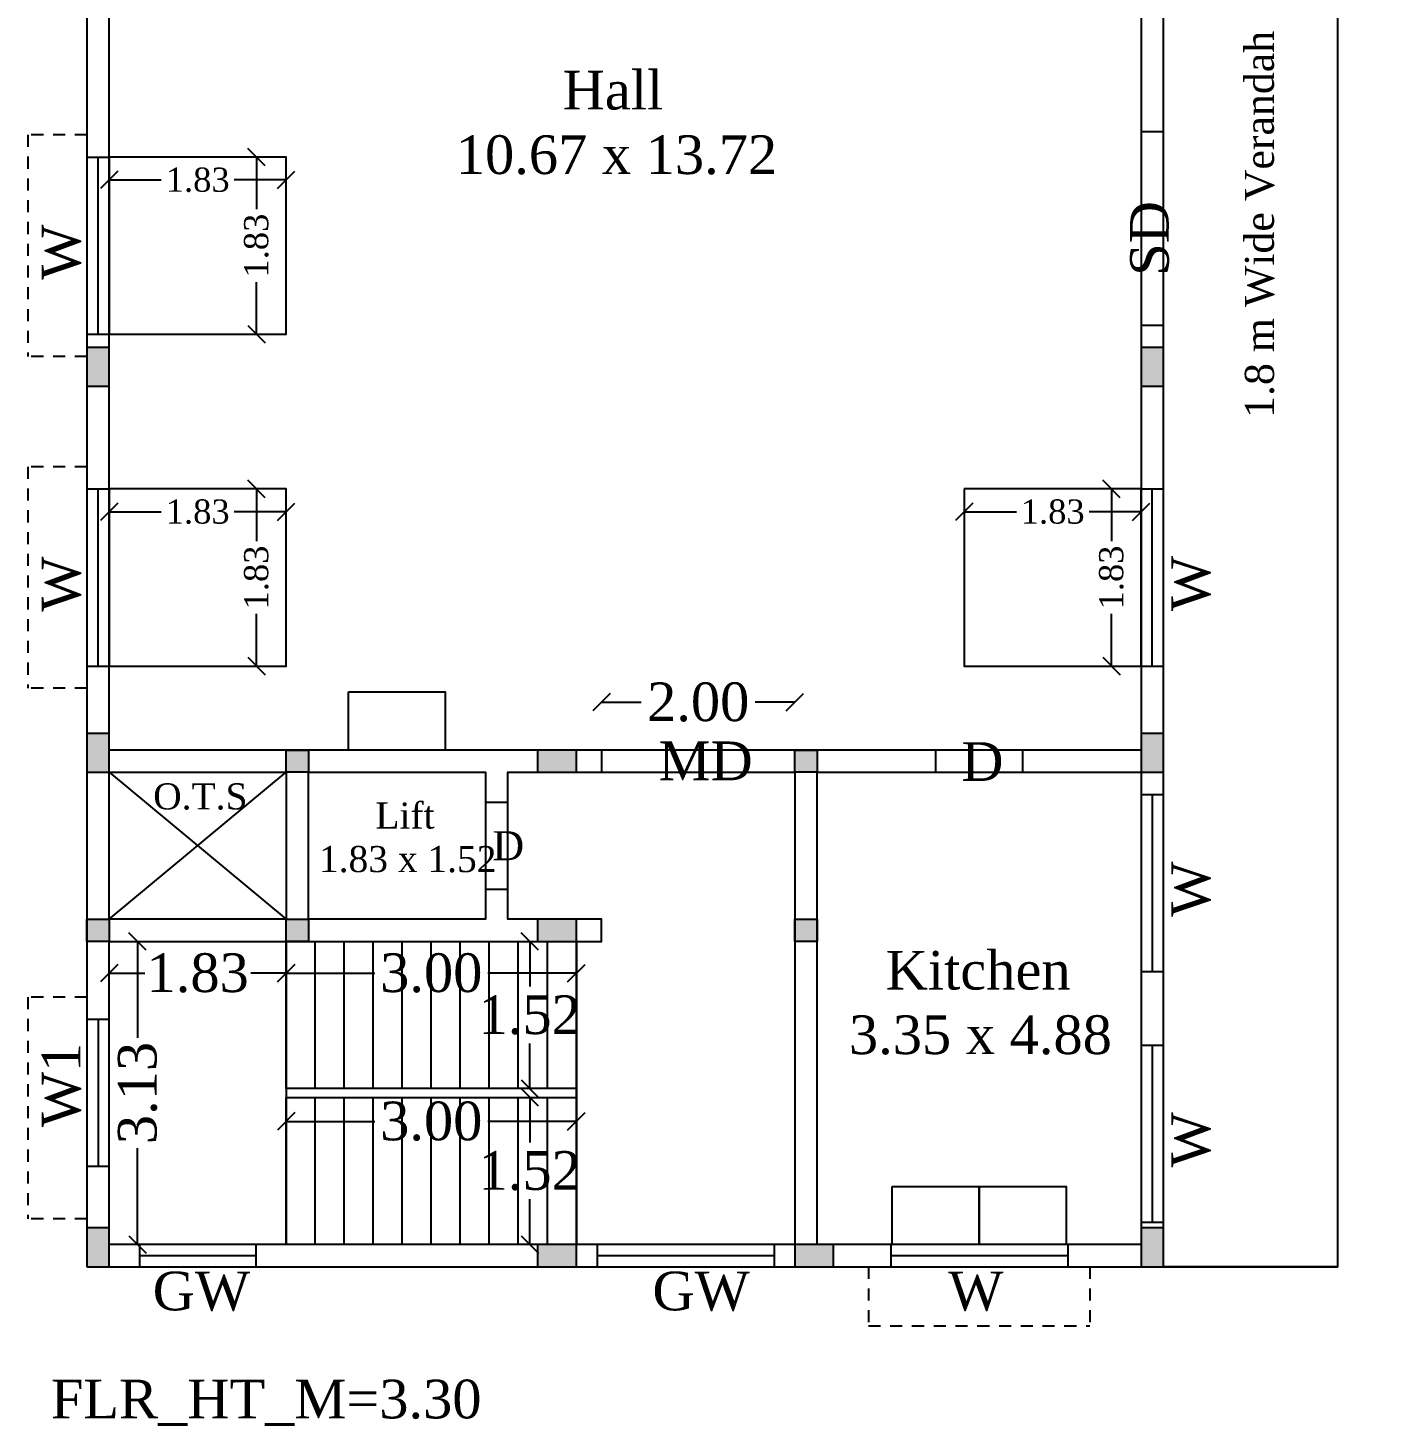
# Model space of a CAD drawing. Header units: metres. Extents: x 38 to 170, y 24 to 96.
# Drawn here: x 64.6 to 78.76, y 43.77 to 58.22 of the extents above; entities that cross this region are included whole.
import ezdxf

# ---------------------------------------------------------------- set-up
doc = ezdxf.new("R2010")
doc.units = ezdxf.units.M
doc.header["$MEASUREMENT"] = 0
doc.linetypes.add('HIDDEN2', pattern=[0.1875, 0.125, -0.0625])
for name, color, linetype in [('BLK_1_FLR_1_BLT_UP_AREA', 13, 'Continuous'), ('BLK_1_FLR_1_DA_LIFT', 30, 'Continuous'), ('BLK_1_FLR_1_DRINKING_WATER', 7, 'Continuous'), ('BLK_1_FLR_1_EXIT_WIDTH_DOOR', 2, 'Continuous'), ('BLK_1_FLR_1_KITCHEN', 1, 'Continuous'), ('BLK_1_FLR_1_REGULAR_ROOM_1', 1, 'Continuous'), ('BLK_1_FLR_1_ROOM_1_LIGHT_VENTILATION_1', 232, 'Continuous'), ('BLK_1_FLR_1_STAIR_1', 1, 'Continuous'), ('BLK_1_FLR_1_STAIR_1_FLIGHT_3', 7, 'Continuous'), ('BLK_1_FLR_1_STAIR_1_FLIGHT_4', 7, 'Continuous'), ('BLK_1_FLR_1_STAIR_1_LANDING_2', 7, 'Continuous'), ('BLK_1_FLR_1_VERANDAH', 5, 'Continuous'), ('BLK_1_FLR_1_WASH', 55, 'Continuous'), ('COLUMN', 7, 'Continuous'), ('UTILITY', 7, 'Continuous')]:
    doc.layers.add(name, color=color, linetype=linetype)
doc.styles.get("Standard").update_dxf_attribs({"font": 'times.ttf'})
doc.dimstyles.get("Standard").update_dxf_attribs({"dimtxt": 0.4, "dimasz": 0.18, "dimexe": 0.18, "dimexo": 0.0625, "dimgap": 0.09, "dimtad": 0, "dimtih": 1, "dimtoh": 1, "dimzin": 0, "dimdsep": 46, "dimtxsty": 'Standard', "dimblk": 'OBLIQUE', "dimcen": 0.09, "dimse1": 1, "dimse2": 1, "dimadec": 0, "dimazin": 0, "dimtfac": 1, "dimtix": 1, "dimtofl": 0, "dimtmove": 0, "dimatfit": 0, "dimfxl": 0, "dimtolj": 1, "dimtzin": 0, "dimarcsym": 0})

# ---------------------------------------------------------------- blocks, each defined once
blk = doc.blocks.new('_Oblique')
at = {"color": 0, "linetype": 'ByBlock', "lineweight": -2}
blk.add_line((-0.5, -0.5), (0.5, 0.5), dxfattribs=at)
blk = doc.blocks.new('*D47')
at = {"layer": 'BLK_1_FLR_1_STAIR_1_LANDING_2', "color": 0, "lineweight": -2}
for p, q in [((65.435, 48.454), (65.802, 48.454)), ((67.265, 48.454), (66.898, 48.454))]:
    blk.add_line(p, q, dxfattribs=at)
at = {"layer": 'Defpoints', "color": 0}
for p in [(65.435, 48.78), (67.265, 48.78), (67.265, 48.454)]:
    blk.add_point(p, dxfattribs=at)
at = {"layer": 'BLK_1_FLR_1_STAIR_1_LANDING_2', "color": 0, "lineweight": -2, "xscale": 0.18, "yscale": 0.18, "zscale": 0.18, "rotation": 180}
blk.add_blockref('_Oblique', (65.435, 48.454), dxfattribs=at)
at = {"layer": 'BLK_1_FLR_1_STAIR_1_LANDING_2', "color": 0, "lineweight": -2, "xscale": 0.18, "yscale": 0.18, "zscale": 0.18}
blk.add_blockref('_Oblique', (67.265, 48.454), dxfattribs=at)
at = {"layer": 'BLK_1_FLR_1_STAIR_1_LANDING_2', "color": 0, "insert": (66.35, 48.454), "char_height": 0.4, "attachment_point": 5}
blk.add_mtext('\\A1;1.83', dxfattribs=at)
blk = doc.blocks.new('*D48')
at = {"layer": 'BLK_1_FLR_1_STAIR_1_LANDING_2', "color": 0, "lineweight": -2}
for p, q in [((65.729, 48.78), (65.729, 47.786)), ((65.729, 45.65), (65.729, 46.645))]:
    blk.add_line(p, q, dxfattribs=at)
at = {"layer": 'Defpoints', "color": 0}
for p in [(65.435, 48.78), (65.729, 48.78), (65.435, 45.65)]:
    blk.add_point(p, dxfattribs=at)
at = {"layer": 'BLK_1_FLR_1_STAIR_1_LANDING_2', "color": 0, "lineweight": -2, "xscale": 0.18, "yscale": 0.18, "zscale": 0.18}
for p, rotation in [((65.729, 48.78), 90), ((65.729, 45.65), 270)]:
    blk.add_blockref('_Oblique', p, dxfattribs=dict(at, rotation=rotation))
at = {"layer": 'BLK_1_FLR_1_STAIR_1_LANDING_2', "color": 0, "insert": (65.729, 47.215), "char_height": 0.4, "attachment_point": 5, "rotation": 90}
blk.add_mtext('\\A1;3.13', dxfattribs=at)
blk = doc.blocks.new('*D49')
at = {"layer": 'BLK_1_FLR_1_STAIR_1_FLIGHT_3', "color": 0, "lineweight": -2}
for p, q in [((67.265, 48.454), (68.181, 48.454)), ((70.265, 48.454), (69.349, 48.454))]:
    blk.add_line(p, q, dxfattribs=at)
at = {"layer": 'Defpoints', "color": 0}
for p in [(67.265, 48.78), (70.265, 48.78), (70.265, 48.454)]:
    blk.add_point(p, dxfattribs=at)
at = {"layer": 'BLK_1_FLR_1_STAIR_1_FLIGHT_3', "color": 0, "lineweight": -2, "xscale": 0.18, "yscale": 0.18, "zscale": 0.18, "rotation": 180}
blk.add_blockref('_Oblique', (67.265, 48.454), dxfattribs=at)
at = {"layer": 'BLK_1_FLR_1_STAIR_1_FLIGHT_3', "color": 0, "lineweight": -2, "xscale": 0.18, "yscale": 0.18, "zscale": 0.18}
blk.add_blockref('_Oblique', (70.265, 48.454), dxfattribs=at)
at = {"layer": 'BLK_1_FLR_1_STAIR_1_FLIGHT_3', "color": 0, "insert": (68.765, 48.454), "char_height": 0.4, "attachment_point": 5}
blk.add_mtext('\\A1;3.00', dxfattribs=at)
blk = doc.blocks.new('*D50')
at = {"layer": 'BLK_1_FLR_1_STAIR_1_FLIGHT_4', "color": 0, "lineweight": -2}
for p, q in [((67.265, 46.922), (68.181, 46.922)), ((70.265, 46.922), (69.349, 46.922))]:
    blk.add_line(p, q, dxfattribs=at)
at = {"layer": 'Defpoints', "color": 0}
for p in [(67.265, 47.17), (70.265, 47.17), (70.265, 46.922)]:
    blk.add_point(p, dxfattribs=at)
at = {"layer": 'BLK_1_FLR_1_STAIR_1_FLIGHT_4', "color": 0, "lineweight": -2, "xscale": 0.18, "yscale": 0.18, "zscale": 0.18, "rotation": 180}
blk.add_blockref('_Oblique', (67.265, 46.922), dxfattribs=at)
at = {"layer": 'BLK_1_FLR_1_STAIR_1_FLIGHT_4', "color": 0, "lineweight": -2, "xscale": 0.18, "yscale": 0.18, "zscale": 0.18}
blk.add_blockref('_Oblique', (70.265, 46.922), dxfattribs=at)
at = {"layer": 'BLK_1_FLR_1_STAIR_1_FLIGHT_4', "color": 0, "insert": (68.765, 46.922), "char_height": 0.4, "attachment_point": 5}
blk.add_mtext('\\A1;3.00', dxfattribs=at)
blk = doc.blocks.new('*D51')
at = {"layer": 'BLK_1_FLR_1_STAIR_1_FLIGHT_3', "color": 0, "lineweight": -2}
for p, q in [((69.783, 48.78), (69.783, 48.314)), ((69.783, 47.26), (69.783, 47.726))]:
    blk.add_line(p, q, dxfattribs=at)
at = {"layer": 'Defpoints', "color": 0}
for p in [(70.265, 48.78), (69.783, 47.26), (70.265, 47.26)]:
    blk.add_point(p, dxfattribs=at)
at = {"layer": 'BLK_1_FLR_1_STAIR_1_FLIGHT_3', "color": 0, "lineweight": -2, "xscale": 0.18, "yscale": 0.18, "zscale": 0.18}
for p, rotation in [((69.783, 48.78), 90), ((69.783, 47.26), 270)]:
    blk.add_blockref('_Oblique', p, dxfattribs=dict(at, rotation=rotation))
at = {"layer": 'BLK_1_FLR_1_STAIR_1_FLIGHT_3', "color": 0, "insert": (69.783, 48.02), "char_height": 0.4, "attachment_point": 5}
blk.add_mtext('\\A1;1.52', dxfattribs=at)
blk = doc.blocks.new('*D52')
at = {"layer": 'BLK_1_FLR_1_STAIR_1_FLIGHT_4', "color": 0, "lineweight": -2}
for p, q in [((69.783, 47.17), (69.783, 46.704)), ((69.783, 45.65), (69.783, 46.116))]:
    blk.add_line(p, q, dxfattribs=at)
at = {"layer": 'Defpoints', "color": 0}
for p in [(70.265, 47.17), (69.783, 45.65), (70.265, 45.65)]:
    blk.add_point(p, dxfattribs=at)
at = {"layer": 'BLK_1_FLR_1_STAIR_1_FLIGHT_4', "color": 0, "lineweight": -2, "xscale": 0.18, "yscale": 0.18, "zscale": 0.18}
for p, rotation in [((69.783, 47.17), 90), ((69.783, 45.65), 270)]:
    blk.add_blockref('_Oblique', p, dxfattribs=dict(at, rotation=rotation))
at = {"layer": 'BLK_1_FLR_1_STAIR_1_FLIGHT_4', "color": 0, "insert": (69.783, 46.41), "char_height": 0.4, "attachment_point": 5}
blk.add_mtext('\\A1;1.52', dxfattribs=at)
blk = doc.blocks.new('*D80')
at = {"layer": 'BLK_1_FLR_1_ROOM_1_LIGHT_VENTILATION_1', "color": 0, "lineweight": -2}
for p, q in [((65.435, 56.652), (65.974, 56.652)), ((67.265, 56.652), (66.726, 56.652))]:
    blk.add_line(p, q, dxfattribs=at)
at = {"layer": 'Defpoints', "color": 0}
for p in [(65.435, 56.888), (67.265, 56.888), (65.435, 56.652)]:
    blk.add_point(p, dxfattribs=at)
at = {"layer": 'BLK_1_FLR_1_ROOM_1_LIGHT_VENTILATION_1', "color": 0, "lineweight": -2, "xscale": 0.18, "yscale": 0.18, "zscale": 0.18, "rotation": 180}
blk.add_blockref('_Oblique', (65.435, 56.652), dxfattribs=at)
at = {"layer": 'BLK_1_FLR_1_ROOM_1_LIGHT_VENTILATION_1', "color": 0, "lineweight": -2, "xscale": 0.18, "yscale": 0.18, "zscale": 0.18}
blk.add_blockref('_Oblique', (67.265, 56.652), dxfattribs=at)
at = {"layer": 'BLK_1_FLR_1_ROOM_1_LIGHT_VENTILATION_1', "color": 0, "insert": (66.35, 56.652), "char_height": 0.4, "attachment_point": 5}
blk.add_mtext('\\A1;{\\H0.625x;1.83}', dxfattribs=at)
blk = doc.blocks.new('*D81')
at = {"layer": 'BLK_1_FLR_1_ROOM_1_LIGHT_VENTILATION_1', "color": 0, "lineweight": -2}
for p, q in [((66.957, 56.888), (66.957, 56.349)), ((66.957, 55.058), (66.957, 55.597))]:
    blk.add_line(p, q, dxfattribs=at)
at = {"layer": 'Defpoints', "color": 0}
for p in [(66.957, 56.888), (67.265, 56.888), (67.265, 55.058)]:
    blk.add_point(p, dxfattribs=at)
at = {"layer": 'BLK_1_FLR_1_ROOM_1_LIGHT_VENTILATION_1', "color": 0, "lineweight": -2, "xscale": 0.18, "yscale": 0.18, "zscale": 0.18}
for p, rotation in [((66.957, 56.888), 90), ((66.957, 55.058), 270)]:
    blk.add_blockref('_Oblique', p, dxfattribs=dict(at, rotation=rotation))
at = {"layer": 'BLK_1_FLR_1_ROOM_1_LIGHT_VENTILATION_1', "color": 0, "insert": (66.957, 55.973), "char_height": 0.4, "attachment_point": 5, "rotation": 90}
blk.add_mtext('\\A1;{\\H0.625x;1.83}', dxfattribs=at)
blk = doc.blocks.new('*D82')
at = {"layer": 'BLK_1_FLR_1_ROOM_1_LIGHT_VENTILATION_1', "color": 0, "lineweight": -2}
for p, q in [((65.435, 53.222), (65.974, 53.222)), ((67.265, 53.222), (66.726, 53.222))]:
    blk.add_line(p, q, dxfattribs=at)
at = {"layer": 'Defpoints', "color": 0}
for p in [(65.435, 53.458), (67.265, 53.458), (65.435, 53.222)]:
    blk.add_point(p, dxfattribs=at)
at = {"layer": 'BLK_1_FLR_1_ROOM_1_LIGHT_VENTILATION_1', "color": 0, "lineweight": -2, "xscale": 0.18, "yscale": 0.18, "zscale": 0.18, "rotation": 180}
blk.add_blockref('_Oblique', (65.435, 53.222), dxfattribs=at)
at = {"layer": 'BLK_1_FLR_1_ROOM_1_LIGHT_VENTILATION_1', "color": 0, "lineweight": -2, "xscale": 0.18, "yscale": 0.18, "zscale": 0.18}
blk.add_blockref('_Oblique', (67.265, 53.222), dxfattribs=at)
at = {"layer": 'BLK_1_FLR_1_ROOM_1_LIGHT_VENTILATION_1', "color": 0, "insert": (66.35, 53.222), "char_height": 0.4, "attachment_point": 5}
blk.add_mtext('\\A1;{\\H0.625x;1.83}', dxfattribs=at)
blk = doc.blocks.new('*D83')
at = {"layer": 'BLK_1_FLR_1_ROOM_1_LIGHT_VENTILATION_1', "color": 0, "lineweight": -2}
for p, q in [((66.957, 53.458), (66.957, 52.919)), ((66.957, 51.628), (66.957, 52.167))]:
    blk.add_line(p, q, dxfattribs=at)
at = {"layer": 'Defpoints', "color": 0}
for p in [(66.957, 53.458), (67.265, 53.458), (67.265, 51.628)]:
    blk.add_point(p, dxfattribs=at)
at = {"layer": 'BLK_1_FLR_1_ROOM_1_LIGHT_VENTILATION_1', "color": 0, "lineweight": -2, "xscale": 0.18, "yscale": 0.18, "zscale": 0.18}
for p, rotation in [((66.957, 53.458), 90), ((66.957, 51.628), 270)]:
    blk.add_blockref('_Oblique', p, dxfattribs=dict(at, rotation=rotation))
at = {"layer": 'BLK_1_FLR_1_ROOM_1_LIGHT_VENTILATION_1', "color": 0, "insert": (66.957, 52.543), "char_height": 0.4, "attachment_point": 5, "rotation": 90}
blk.add_mtext('\\A1;{\\H0.625x;1.83}', dxfattribs=at)
blk = doc.blocks.new('*D84')
at = {"layer": 'BLK_1_FLR_1_ROOM_1_LIGHT_VENTILATION_1', "color": 0, "lineweight": -2}
for p, q in [((74.275, 53.222), (74.814, 53.222)), ((76.105, 53.222), (75.566, 53.222))]:
    blk.add_line(p, q, dxfattribs=at)
at = {"layer": 'Defpoints', "color": 0}
for p in [(74.275, 53.458), (76.105, 53.458), (74.275, 53.222)]:
    blk.add_point(p, dxfattribs=at)
at = {"layer": 'BLK_1_FLR_1_ROOM_1_LIGHT_VENTILATION_1', "color": 0, "lineweight": -2, "xscale": 0.18, "yscale": 0.18, "zscale": 0.18, "rotation": 180}
blk.add_blockref('_Oblique', (74.275, 53.222), dxfattribs=at)
at = {"layer": 'BLK_1_FLR_1_ROOM_1_LIGHT_VENTILATION_1', "color": 0, "lineweight": -2, "xscale": 0.18, "yscale": 0.18, "zscale": 0.18}
blk.add_blockref('_Oblique', (76.105, 53.222), dxfattribs=at)
at = {"layer": 'BLK_1_FLR_1_ROOM_1_LIGHT_VENTILATION_1', "color": 0, "insert": (75.19, 53.222), "char_height": 0.4, "attachment_point": 5}
blk.add_mtext('\\A1;{\\H0.625x;1.83}', dxfattribs=at)
blk = doc.blocks.new('*D85')
at = {"layer": 'BLK_1_FLR_1_ROOM_1_LIGHT_VENTILATION_1', "color": 0, "lineweight": -2}
for p, q in [((75.797, 53.458), (75.797, 52.919)), ((75.797, 51.628), (75.797, 52.167))]:
    blk.add_line(p, q, dxfattribs=at)
at = {"layer": 'Defpoints', "color": 0}
for p in [(75.797, 53.458), (76.105, 53.458), (76.105, 51.628)]:
    blk.add_point(p, dxfattribs=at)
at = {"layer": 'BLK_1_FLR_1_ROOM_1_LIGHT_VENTILATION_1', "color": 0, "lineweight": -2, "xscale": 0.18, "yscale": 0.18, "zscale": 0.18}
for p, rotation in [((75.797, 53.458), 90), ((75.797, 51.628), 270)]:
    blk.add_blockref('_Oblique', p, dxfattribs=dict(at, rotation=rotation))
at = {"layer": 'BLK_1_FLR_1_ROOM_1_LIGHT_VENTILATION_1', "color": 0, "insert": (75.797, 52.543), "char_height": 0.4, "attachment_point": 5, "rotation": 90}
blk.add_mtext('\\A1;{\\H0.625x;1.83}', dxfattribs=at)
blk = doc.blocks.new('*D125')
at = {"layer": 'BLK_1_FLR_1_EXIT_WIDTH_DOOR', "color": 0, "lineweight": -2}
for p, q in [((70.525, 51.254), (70.935, 51.254)), ((72.525, 51.254), (72.115, 51.254))]:
    blk.add_line(p, q, dxfattribs=at)
at = {"layer": 'Defpoints', "color": 0}
for p in [(72.525, 51.254), (70.525, 50.76), (72.525, 50.76)]:
    blk.add_point(p, dxfattribs=at)
at = {"layer": 'BLK_1_FLR_1_EXIT_WIDTH_DOOR', "color": 0, "lineweight": -2, "xscale": 0.18, "yscale": 0.18, "zscale": 0.18, "rotation": 180}
blk.add_blockref('_Oblique', (70.525, 51.254), dxfattribs=at)
at = {"layer": 'BLK_1_FLR_1_EXIT_WIDTH_DOOR', "color": 0, "lineweight": -2, "xscale": 0.18, "yscale": 0.18, "zscale": 0.18}
blk.add_blockref('_Oblique', (72.525, 51.254), dxfattribs=at)
at = {"layer": 'BLK_1_FLR_1_EXIT_WIDTH_DOOR', "color": 0, "insert": (71.525, 51.254), "char_height": 0.4, "attachment_point": 5}
blk.add_mtext('\\A1;2.00', dxfattribs=at)

msp = doc.modelspace()

# ---------------------------------------------------------------- hatches: boundary and pattern name
h = msp.add_hatch(color=7)
h.dxf.hatch_style = 1
h.paths.add_polyline_path([(72.525, 50.76), (72.525, 50.53), (72.755, 50.53), (72.755, 50.76)])
h.paths.add_polyline_path([(76.335, 54.92), (76.105, 54.92), (76.105, 54.52), (76.335, 54.52)])
h.paths.add_polyline_path([(65.205, 54.52), (65.435, 54.52), (65.435, 54.92), (65.205, 54.92)])
h.paths.add_polyline_path([(76.335, 60.97), (76.105, 60.97), (76.105, 60.57), (76.335, 60.57)])
h.paths.add_polyline_path([(65.205, 60.57), (65.435, 60.57), (65.435, 60.97), (65.205, 60.97)])
h.paths.add_polyline_path([(65.435, 64.6), (65.205, 64.6), (65.205, 64.2), (65.435, 64.2)])
h.paths.add_polyline_path([(76.335, 64.6), (76.105, 64.6), (76.105, 64.2), (76.335, 64.2)])
h.paths.add_polyline_path([(65.205, 67.75), (65.435, 67.75), (65.435, 68.15), (65.205, 68.15)])
h.paths.add_polyline_path([(70.715, 67.92), (70.715, 68.15), (70.315, 68.15), (70.315, 67.92)])
h.paths.add_polyline_path([(76.335, 68.15), (76.105, 68.15), (76.105, 67.75), (76.335, 67.75)])
h.paths.add_polyline_path([(84.793, 67.75), (85.023, 67.75), (85.023, 68.15), (84.793, 68.15)])
h.paths.add_polyline_path([(90.303, 67.92), (90.303, 68.15), (89.903, 68.15), (89.903, 67.92)])
h.paths.add_polyline_path([(95.923, 68.15), (95.693, 68.15), (95.693, 67.75), (95.923, 67.75)])
h.paths.add_polyline_path([(95.923, 64.6), (95.693, 64.6), (95.693, 64.2), (95.923, 64.2)])
h.paths.add_polyline_path([(95.693, 60.57), (95.923, 60.57), (95.923, 60.97), (95.693, 60.97)])
h.paths.add_polyline_path([(95.923, 54.92), (95.693, 54.92), (95.693, 54.52), (95.923, 54.52)])
h.paths.add_polyline_path([(95.923, 50.93), (95.693, 50.93), (95.693, 50.53), (95.923, 50.53)])
h.paths.add_polyline_path([(95.923, 45.82), (95.693, 45.82), (95.693, 45.42), (95.923, 45.42)])
h.paths.add_polyline_path([(92.343, 49.01), (92.113, 49.01), (92.113, 48.78), (92.343, 48.78)])
h.paths.add_polyline_path([(89.853, 45.65), (89.453, 45.65), (89.453, 45.42), (89.853, 45.42)])
h.paths.add_polyline_path([(85.023, 45.82), (84.793, 45.82), (84.793, 45.42), (85.023, 45.42)])
h.paths.add_polyline_path([(85.023, 49.01), (84.793, 49.01), (84.793, 48.78), (85.023, 48.78)])
h.paths.add_polyline_path([(87.083, 49.01), (86.853, 49.01), (86.853, 48.78), (87.083, 48.78)])
h.paths.add_polyline_path([(89.853, 49.01), (89.453, 49.01), (89.453, 48.78), (89.853, 48.78)])
h.paths.add_polyline_path([(89.853, 50.53), (89.853, 50.76), (89.453, 50.76), (89.453, 50.53)])
h.paths.add_polyline_path([(87.083, 50.53), (87.083, 50.76), (86.853, 50.76), (86.853, 50.53)])
h.paths.add_polyline_path([(85.023, 54.52), (85.023, 54.92), (84.793, 54.92), (84.793, 54.52)])
h.paths.add_polyline_path([(85.023, 60.57), (85.023, 60.97), (84.793, 60.97), (84.793, 60.57)])
h.paths.add_polyline_path([(85.023, 64.2), (85.023, 64.6), (84.793, 64.6), (84.793, 64.2)])
h.paths.add_polyline_path([(90.303, 64.48), (90.303, 64.71), (89.903, 64.71), (89.903, 64.48)])
h.paths.add_polyline_path([(85.146, 66.018), (87.686, 66.018), (87.686, 67.674), (85.146, 67.674)], flags=9)
h.paths.add_polyline_path([(91.02, 65.775), (95.124, 65.775), (95.124, 67.306), (91.02, 67.306)], flags=9)
h.paths.add_polyline_path([(85.396, 49.992), (86.484, 49.992), (86.484, 50.569), (85.396, 50.569)], flags=9)
h.paths.add_polyline_path([(90.204, 50.322), (90.994, 50.322), (90.994, 50.963), (90.204, 50.963)], flags=9)
h.paths.add_polyline_path([(93.924, 56.893), (93.924, 59.799), (93.07, 59.799), (93.07, 56.893)], flags=9)
h.paths.add_polyline_path([(86.372, 62.8), (89.279, 62.8), (89.279, 63.654), (86.372, 63.654)], flags=9)
h.paths.add_polyline_path([(86.372, 60.3), (89.279, 60.3), (89.279, 61.154), (86.372, 61.154)], flags=9)
h.paths.add_polyline_path([(86.372, 57.8), (89.279, 57.8), (89.279, 58.654), (86.372, 58.654)], flags=9)
h.paths.add_polyline_path([(88.903, 49.451), (89.373, 49.451), (89.373, 50.091), (88.903, 50.091)], flags=9)
h.paths.add_polyline_path([(87.039, 49.337), (88.968, 49.337), (88.968, 50.364), (87.039, 50.364)], flags=9)
h = msp.add_hatch(color=7)
h.dxf.hatch_style = 1
h.paths.add_polyline_path([(65.435, 45.82), (65.205, 45.82), (65.205, 45.42), (65.435, 45.42)])
h.paths.add_polyline_path([(65.435, 49.01), (65.205, 49.01), (65.205, 48.78), (65.435, 48.78)])
h.paths.add_polyline_path([(65.435, 50.93), (65.205, 50.93), (65.205, 50.53), (65.435, 50.53)])
h.paths.add_polyline_path([(67.495, 50.76), (67.265, 50.76), (67.265, 50.53), (67.495, 50.53)])
h.paths.add_polyline_path([(67.495, 49.01), (67.265, 49.01), (67.265, 48.78), (67.495, 48.78)])
h.paths.add_polyline_path([(70.265, 50.76), (69.865, 50.76), (69.865, 50.53), (70.265, 50.53)])
h.paths.add_polyline_path([(70.265, 49.01), (69.865, 49.01), (69.865, 48.78), (70.265, 48.78)])
h.paths.add_polyline_path([(70.265, 45.65), (69.865, 45.65), (69.865, 45.42), (70.265, 45.42)])
h.paths.add_polyline_path([(72.925, 45.65), (72.525, 45.65), (72.525, 45.42), (72.925, 45.42)])
h.paths.add_polyline_path([(72.755, 49.01), (72.525, 49.01), (72.525, 48.78), (72.755, 48.78)])
h.paths.add_polyline_path([(76.335, 50.93), (76.105, 50.93), (76.105, 50.53), (76.335, 50.53)])
h.paths.add_polyline_path([(76.335, 45.82), (76.105, 45.82), (76.105, 45.42), (76.335, 45.42)])

# ---------------------------------------------------------------- linework, layer by layer
at = {"color": 7, "ltscale": 2}
for p, q in [((78.135, 64.6), (78.135, 45.42)), ((76.335, 57.15), (76.105, 57.15)), ((65.205, 56.888), (65.435, 56.888)), ((65.32, 55.058), (65.32, 56.888)), ((65.205, 55.058), (65.435, 55.058)), ((76.105, 55.15), (76.335, 55.15)), ((65.205, 53.458), (65.435, 53.458)), ((65.32, 51.628), (65.32, 53.458)), ((76.105, 53.458), (76.335, 53.458)), ((76.22, 51.628), (76.22, 53.458)), ((65.205, 51.628), (65.435, 51.628)), ((76.105, 51.628), (76.335, 51.628)), ((70.525, 50.76), (70.525, 50.53)), ((73.98, 50.53), (73.98, 50.76)), ((74.88, 50.53), (74.88, 50.76)), ((76.105, 50.3), (76.335, 50.3)), ((76.22, 50.3), (76.22, 48.47)), ((69.325, 50.22), (69.555, 50.22)), ((69.325, 49.32), (69.555, 49.32)), ((65.435, 48.78), (70.265, 48.78)), ((76.105, 48.47), (76.335, 48.47)), ((65.435, 47.975), (65.205, 47.975)), ((65.32, 47.975), (65.32, 46.455)), ((76.105, 47.71), (76.335, 47.71)), ((76.22, 47.71), (76.22, 45.88)), ((65.435, 46.455), (65.205, 46.455)), ((76.105, 45.88), (76.335, 45.88)), ((65.75, 45.65), (65.75, 45.42)), ((65.75, 45.535), (66.95, 45.535)), ((66.95, 45.65), (66.95, 45.42)), ((70.48, 45.65), (70.48, 45.42)), ((70.48, 45.535), (72.31, 45.535)), ((72.31, 45.65), (72.31, 45.42)), ((73.515, 45.65), (73.515, 45.42)), ((73.515, 45.535), (75.345, 45.535)), ((75.345, 45.65), (75.345, 45.42)), ((76.335, 45.42), (78.135, 45.42))]:
    msp.add_line(p, q, dxfattribs=at)
at = {"linetype": 'HIDDEN2'}
for p, q in [((65.205, 57.118), (64.595, 57.118)), ((64.595, 57.118), (64.595, 54.828)), ((65.205, 54.828), (64.595, 54.828)), ((65.205, 53.688), (64.595, 53.688)), ((64.595, 53.688), (64.595, 51.398)), ((65.205, 51.398), (64.595, 51.398)), ((65.205, 48.205), (64.595, 48.205)), ((64.595, 48.205), (64.595, 45.915)), ((65.205, 45.915), (64.595, 45.915)), ((73.285, 45.42), (73.285, 44.81)), ((75.575, 45.42), (75.575, 44.81)), ((73.285, 44.81), (75.575, 44.81))]:
    msp.add_line(p, q, dxfattribs=at)
at = {"color": 7}
for p, q in [((65.435, 50.53), (67.265, 49.01)), ((65.435, 49.01), (67.265, 50.53))]:
    msp.add_line(p, q, dxfattribs=at)
msp.add_lwpolyline([(72.525, 50.53), (72.525, 50.76), (72.755, 50.76), (72.755, 50.53), (72.525, 50.53)], dxfattribs=at)
at = {"color": 11}
msp.add_lwpolyline([(65.435, 50.53), (67.265, 50.53), (67.265, 49.01), (65.435, 49.01), (65.435, 50.53)], dxfattribs=at)
at = {"layer": 'BLK_1_FLR_1_BLT_UP_AREA', "color": 13}
msp.add_lwpolyline([(65.205, 45.42), (76.335, 45.42), (76.335, 68.15), (65.205, 68.15)], close=True, dxfattribs=at)
at = {"layer": 'BLK_1_FLR_1_DA_LIFT', "color": 30}
msp.add_lwpolyline([(67.495, 50.53), (69.325, 50.53), (69.325, 49.01), (67.495, 49.01)], close=True, dxfattribs=at)
at = {"layer": 'BLK_1_FLR_1_DRINKING_WATER', "color": 7}
msp.add_lwpolyline([(67.91, 51.36), (68.91, 51.36), (68.91, 50.76), (67.91, 50.76)], close=True, dxfattribs=at)
at = {"layer": 'BLK_1_FLR_1_KITCHEN', "color": 1}
msp.add_lwpolyline([(72.755, 50.53), (76.105, 50.53), (76.105, 45.65), (72.755, 45.65)], close=True, dxfattribs=at)
at = {"layer": 'BLK_1_FLR_1_REGULAR_ROOM_1', "color": 1}
msp.add_lwpolyline([(65.435, 64.48), (76.105, 64.48), (76.105, 50.76), (65.435, 50.76)], close=True, dxfattribs=at)
at = {"layer": 'BLK_1_FLR_1_ROOM_1_LIGHT_VENTILATION_1', "color": 232}
for points in [[(65.435, 56.888), (65.435, 55.058), (67.265, 55.058), (67.265, 56.888), (65.435, 56.888)], [(65.435, 53.458), (65.435, 51.628), (67.265, 51.628), (67.265, 53.458), (65.435, 53.458)], [(74.275, 53.458), (74.275, 51.628), (76.105, 51.628), (76.105, 53.458), (74.275, 53.458)]]:
    msp.add_lwpolyline(points, dxfattribs=at)
at = {"layer": 'BLK_1_FLR_1_STAIR_1', "color": 1}
msp.add_lwpolyline([(65.435, 48.78), (70.265, 48.78), (70.265, 45.65), (65.435, 45.65)], close=True, dxfattribs=at)
at = {"layer": 'BLK_1_FLR_1_STAIR_1_FLIGHT_3', "color": 7, "ltscale": 2}
for p, q in [((67.265, 47.26), (67.265, 48.78)), ((67.565, 47.26), (67.565, 48.78)), ((67.865, 47.26), (67.865, 48.78)), ((68.165, 47.26), (68.165, 48.78)), ((68.465, 47.26), (68.465, 48.78)), ((68.765, 47.26), (68.765, 48.78)), ((69.065, 47.26), (69.065, 48.78)), ((69.365, 47.26), (69.365, 48.78)), ((69.665, 47.26), (69.665, 48.78)), ((69.965, 47.26), (69.965, 48.78)), ((70.265, 48.78), (70.265, 47.26)), ((67.265, 45.65), (67.265, 47.17))]:
    msp.add_line(p, q, dxfattribs=at)
at = {"layer": 'BLK_1_FLR_1_STAIR_1_FLIGHT_3', "color": 7}
msp.add_lwpolyline([(67.265, 48.78), (70.265, 48.78), (70.265, 47.26), (67.265, 47.26), (67.265, 48.78)], dxfattribs=at)
at = {"layer": 'BLK_1_FLR_1_STAIR_1_FLIGHT_4', "color": 7, "ltscale": 2}
for p, q in [((67.565, 45.65), (67.565, 47.17)), ((67.865, 45.65), (67.865, 47.17)), ((68.165, 45.65), (68.165, 47.17)), ((68.465, 45.65), (68.465, 47.17)), ((68.765, 45.65), (68.765, 47.17)), ((69.065, 45.65), (69.065, 47.17)), ((69.365, 45.65), (69.365, 47.17)), ((69.665, 45.65), (69.665, 47.17)), ((69.965, 45.65), (69.965, 47.17)), ((70.265, 47.17), (70.265, 45.65)), ((70.265, 45.65), (70.265, 47.17))]:
    msp.add_line(p, q, dxfattribs=at)
at = {"layer": 'BLK_1_FLR_1_STAIR_1_FLIGHT_4', "color": 7}
msp.add_lwpolyline([(67.265, 47.17), (70.265, 47.17), (70.265, 45.65), (67.265, 45.65)], close=True, dxfattribs=at)
at = {"layer": 'BLK_1_FLR_1_STAIR_1_LANDING_2', "color": 7}
msp.add_lwpolyline([(65.435, 48.78), (67.265, 48.78), (67.265, 45.65), (65.435, 45.65)], close=True, dxfattribs=at)
at = {"layer": 'BLK_1_FLR_1_VERANDAH', "color": 5}
msp.add_lwpolyline([(76.335, 64.6), (78.135, 64.6), (78.135, 45.42), (76.335, 45.42)], close=True, dxfattribs=at)
at = {"layer": 'BLK_1_FLR_1_WASH', "color": 58}
msp.add_lwpolyline([(73.53, 46.25), (74.43, 46.25), (74.43, 45.65), (73.53, 45.65)], close=True, dxfattribs=at)
at = {"layer": 'BLK_1_FLR_1_WASH', "color": 57}
msp.add_lwpolyline([(74.43, 46.25), (75.33, 46.25), (75.33, 45.65), (74.43, 45.65)], close=True, dxfattribs=at)
at = {"layer": 'COLUMN', "color": 7}
for points in [[(65.205, 54.52), (65.435, 54.52), (65.435, 54.92), (65.205, 54.92), (65.205, 54.52)], [(76.105, 54.52), (76.335, 54.52), (76.335, 54.92), (76.105, 54.92), (76.105, 54.52)], [(65.205, 50.53), (65.435, 50.53), (65.435, 50.93), (65.205, 50.93), (65.205, 50.53)], [(76.105, 50.53), (76.335, 50.53), (76.335, 50.93), (76.105, 50.93), (76.105, 50.53)], [(67.265, 50.53), (67.265, 50.76), (67.495, 50.76), (67.495, 50.53), (67.265, 50.53)], [(70.265, 50.53), (70.265, 50.76), (69.865, 50.76), (69.865, 50.53), (70.265, 50.53)], [(65.205, 48.78), (65.205, 49.01), (65.435, 49.01), (65.435, 48.78), (65.205, 48.78)], [(67.265, 48.78), (67.265, 49.01), (67.495, 49.01), (67.495, 48.78), (67.265, 48.78)], [(70.265, 48.78), (70.265, 49.01), (69.865, 49.01), (69.865, 48.78), (70.265, 48.78)], [(72.525, 48.78), (72.525, 49.01), (72.755, 49.01), (72.755, 48.78), (72.525, 48.78)], [(65.205, 45.42), (65.435, 45.42), (65.435, 45.82), (65.205, 45.82), (65.205, 45.42)], [(76.105, 45.42), (76.335, 45.42), (76.335, 45.82), (76.105, 45.82), (76.105, 45.42)], [(70.265, 45.42), (70.265, 45.65), (69.865, 45.65), (69.865, 45.42), (70.265, 45.42)], [(72.925, 45.42), (72.925, 45.65), (72.525, 45.65), (72.525, 45.42), (72.925, 45.42)]]:
    msp.add_lwpolyline(points, dxfattribs=at)
at = {"layer": 'UTILITY', "color": 7}
msp.add_lwpolyline([(70.525, 50.53), (72.525, 50.53), (72.525, 45.65), (70.265, 45.65), (70.265, 48.78), (70.525, 48.78), (70.525, 49.01), (69.555, 49.01), (69.555, 50.53), (70.525, 50.53)], dxfattribs=at)

# ---------------------------------------------------------------- texts
at = {"color": 7, "ltscale": 2, "attachment_point": 1, "rotation": 90}
for s, width, heights, insert, char_height in [('1.8 m Wide Verandah', 4.3155, [1.883], (77.177, 54.192), 0.3), ('SD', 1.02876, [0], (75.99, 55.661), 0.4), ('W', 1.02876, [0], (64.738, 55.62), 0.4), ('W', 1.02876, [0], (64.738, 52.19), 0.4), ('W', 1.02876, [0], (76.416, 52.195), 0.4), ('W', 1.02876, [0], (76.416, 49.037), 0.4), ('W1', 1.02876, [0], (64.738, 46.862), 0.4), ('W', 1.02876, [0], (76.416, 46.447), 0.4)]:
    msp.add_mtext_dynamic_manual_height_columns(s, width=width, gutter_width=1, heights=heights, dxfattribs=dict(at, insert=insert, char_height=char_height))
at = {"color": 7, "ltscale": 2, "attachment_point": 1}
for s, width, heights, insert, char_height in [('{\\W7.06863;  }Hall\\P{\\W6.822799; }10.67 x 13.72', 5.16959, [2.337], (67.988, 57.78), 0.4), ('MD', 1.02876, [0], (71.115, 50.848), 0.4), ('D', 1.02876, [0], (74.245, 50.841), 0.4), ('O.T.S', 5.16959, [2.337], (65.89, 50.416), 0.27), ('{\\W7.65735;   }Lift\\P{\\W8.62567;  }1.83 x 1.52', 5.16959, [2.337], (65.845, 50.218), 0.27), ('D', 1.02876, [0], (69.398, 49.921), 0.3), ('{\\W5.60818;  }Kitchen\\P{\\W8.701706; }3.35 x 4.88', 5.16959, [2.337], (71.769, 48.684), 0.4), ('GW', 1.02876, [0], (65.885, 45.369), 0.4), ('GW', 1.02876, [0], (71.052, 45.369), 0.4), ('W', 1.02876, [0], (74.11, 45.369), 0.4)]:
    msp.add_mtext_dynamic_manual_height_columns(s, width=width, gutter_width=1, heights=heights, dxfattribs=dict(at, insert=insert, char_height=char_height))
at = {"layer": 'BLK_1_FLR_1_STAIR_1', "color": 1, "ltscale": 2, "insert": (64.832, 44.252), "char_height": 0.4, "attachment_point": 1}
msp.add_mtext_dynamic_manual_height_columns('FLR_HT_M=3.30', width=3.84603, gutter_width=1, heights=[0.497], dxfattribs=at)

# ---------------------------------------------------------------- dimensions: what is measured, and where the dimension line sits
at = {"layer": 'BLK_1_FLR_1_EXIT_WIDTH_DOOR', "color": 2}
dim = msp.add_linear_dim(base=(72.525, 51.254), p1=(70.525, 50.76), p2=(72.525, 50.76), dimstyle='Standard', dxfattribs=at)
dim.commit()
dim.dimension.update_dxf_attribs({"geometry": '*D125', "text_midpoint": (71.525, 51.254)})
at = {"layer": 'BLK_1_FLR_1_ROOM_1_LIGHT_VENTILATION_1', "color": 232}
for base, p1, p2, picture, middle in [((66.957, 56.888), (67.265, 55.058), (67.265, 56.888), '*D81', (66.957, 55.973)), ((66.957, 53.458), (67.265, 51.628), (67.265, 53.458), '*D83', (66.957, 52.543)), ((75.797, 53.458), (76.105, 51.628), (76.105, 53.458), '*D85', (75.797, 52.543))]:
    dim = msp.add_linear_dim(base=base, p1=p1, p2=p2, angle=90, text='{\\H0.625x;<>}', dimstyle='Standard', dxfattribs=at)
    dim.commit()
    dim.dimension.update_dxf_attribs({"geometry": picture, "text_midpoint": middle, "text_rotation": 90})
for base, p1, p2, picture, middle in [((65.435, 56.652), (67.265, 56.888), (65.435, 56.888), '*D80', (66.35, 56.652)), ((65.435, 53.222), (67.265, 53.458), (65.435, 53.458), '*D82', (66.35, 53.222)), ((74.275, 53.222), (76.105, 53.458), (74.275, 53.458), '*D84', (75.19, 53.222))]:
    dim = msp.add_linear_dim(base=base, p1=p1, p2=p2, text='{\\H0.625x;<>}', dimstyle='Standard', dxfattribs=at)
    dim.commit()
    dim.dimension.update_dxf_attribs({"geometry": picture, "text_midpoint": middle})
at = {"layer": 'BLK_1_FLR_1_STAIR_1_FLIGHT_3', "color": 2}
dim = msp.add_linear_dim(base=(69.783, 47.26), p1=(70.265, 48.78), p2=(70.265, 47.26), angle=90, dimstyle='Standard', dxfattribs=at)
dim.commit()
dim.dimension.update_dxf_attribs({"geometry": '*D51', "text_midpoint": (69.783, 48.02)})
at = {"layer": 'BLK_1_FLR_1_STAIR_1_FLIGHT_3', "color": 1}
dim = msp.add_linear_dim(base=(70.265, 48.454), p1=(67.265, 48.78), p2=(70.265, 48.78), dimstyle='Standard', dxfattribs=at)
dim.commit()
dim.dimension.update_dxf_attribs({"geometry": '*D49', "text_midpoint": (68.765, 48.454)})
at = {"layer": 'BLK_1_FLR_1_STAIR_1_FLIGHT_4', "color": 2}
dim = msp.add_linear_dim(base=(69.783, 45.65), p1=(70.265, 47.17), p2=(70.265, 45.65), angle=90, dimstyle='Standard', dxfattribs=at)
dim.commit()
dim.dimension.update_dxf_attribs({"geometry": '*D52', "text_midpoint": (69.783, 46.41)})
at = {"layer": 'BLK_1_FLR_1_STAIR_1_FLIGHT_4', "color": 1}
dim = msp.add_linear_dim(base=(70.265, 46.922), p1=(67.265, 47.17), p2=(70.265, 47.17), dimstyle='Standard', dxfattribs=at)
dim.commit()
dim.dimension.update_dxf_attribs({"geometry": '*D50', "text_midpoint": (68.765, 46.922)})
at = {"layer": 'BLK_1_FLR_1_STAIR_1_LANDING_2', "color": 1}
dim = msp.add_linear_dim(base=(65.729, 48.78), p1=(65.435, 45.65), p2=(65.435, 48.78), angle=90, dimstyle='Standard', dxfattribs=at)
dim.commit()
dim.dimension.update_dxf_attribs({"geometry": '*D48', "text_midpoint": (65.729, 47.215), "text_rotation": 90})
at = {"layer": 'BLK_1_FLR_1_STAIR_1_LANDING_2', "color": 2}
dim = msp.add_linear_dim(base=(67.265, 48.454), p1=(65.435, 48.78), p2=(67.265, 48.78), dimstyle='Standard', dxfattribs=at)
dim.commit()
dim.dimension.update_dxf_attribs({"geometry": '*D47', "text_midpoint": (66.35, 48.454)})

doc.saveas('drawing.dxf')
